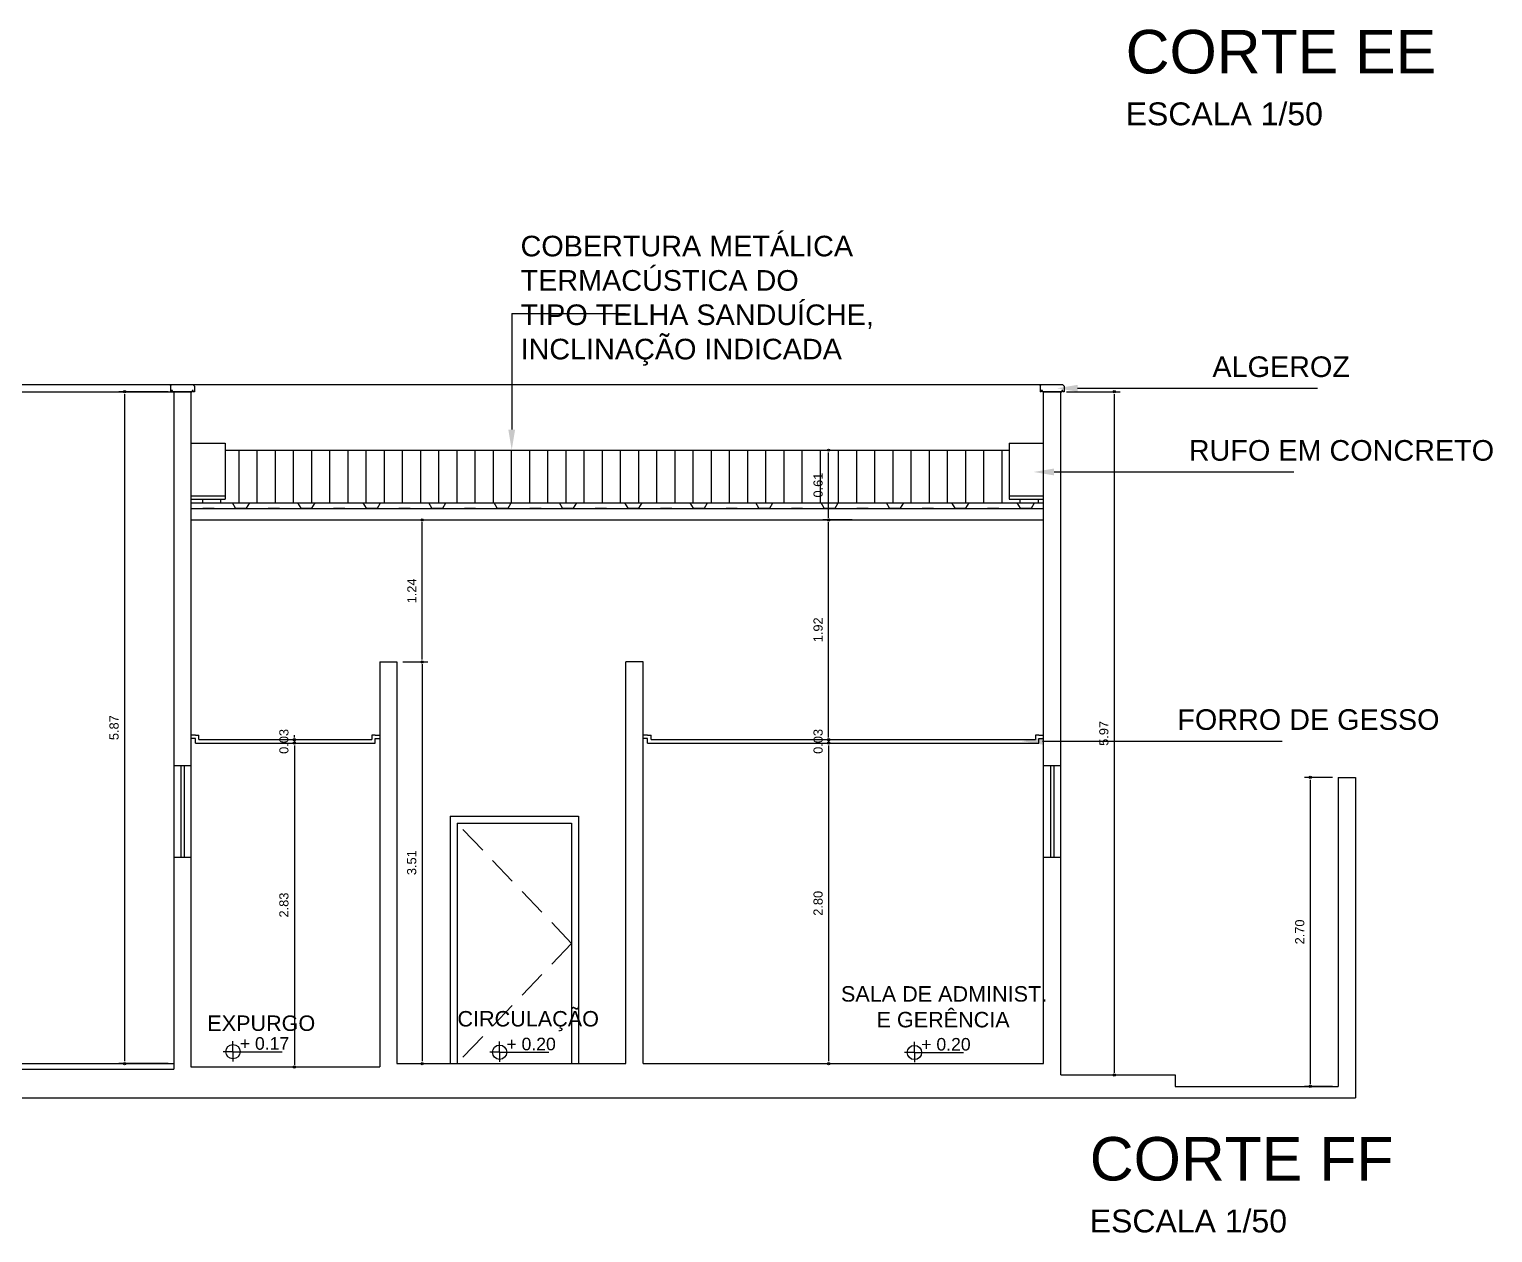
# Model space of a CAD drawing. Header units: millimetres. Extents: x 2125 to 3408, y 1171 to 1686.
# Drawn here: x 2621.39 to 2634.17, y 1488.5 to 1499.02 of the extents above; entities that cross this region are included whole.
import ezdxf

# ---------------------------------------------------------------- set-up
doc = ezdxf.new("R2010")
doc.units = ezdxf.units.MM
doc.linetypes.add('HIDDEN', pattern=[0.375, 0.25, -0.125])
for name, color, linetype in [('cobertura', 1, 'Continuous'), ('cotas', 7, 'Continuous'), ('ESQUADRIA', 3, 'Continuous'), ('Esquadrias_Portas', 2, 'Continuous'), ('JANELA2', 1, 'Continuous'), ('LAYOUT', 7, 'Continuous'), ('PAREDE', 4, 'Continuous'), ('TEXTO01', 7, 'Continuous'), ('TEXTO02', 3, 'Continuous'), ('TEXTO03', 2, 'Continuous')]:
    doc.layers.add(name, color=color, linetype=linetype)
doc.styles.add('ROMANS', font='arial.ttf')
doc.styles.get("Standard").update_dxf_attribs({"font": 'arial.ttf'})
doc.styles.add('TEXTO1', font='swissko.ttf', dxfattribs={"width": 0.6, "height": 0.1})
doc.dimstyles.new('ESCALA 50', dxfattribs={"dimtxt": 0.08, "dimasz": 0.02, "dimexe": 0.05, "dimexo": 0.05, "dimgap": 0.05, "dimtad": 1, "dimlfac": -10, "dimzin": 1, "dimdsep": 46, "dimtxsty": 'ROMANS', "dimblk1": 'PPC', "dimblk2": 'PPC', "dimsah": 1, "dimcen": 0.02, "dimclrd": 7, "dimclre": 7, "dimclrt": 3, "dimadec": 0, "dimazin": 0, "dimtfac": 1, "dimtix": 1, "dimtmove": 1, "dimatfit": 3, "dimldrblk": 'PPC', "dimfxl": 0, "dimtolj": 1, "dimtzin": 12, "dimarcsym": 0})

# ---------------------------------------------------------------- blocks, each defined once
blk = doc.blocks.new('PPC')
at = {"color": 2}
blk.add_circle((0, 0), 0.5, dxfattribs=at)
blk = doc.blocks.new('*D505')
at = {"layer": 'DEFPOINTS', "color": 0, "linetype": 'Continuous', "transparency": 16777216}
for p in [(2630.399, 1495.851), (2630.399, 1489.881), (2630.867, 1489.881)]:
    blk.add_point(p, dxfattribs=at)
at = {"layer": 'PAREDE', "color": 7, "linetype": 'Continuous', "lineweight": -2, "transparency": 16777216}
for p, q in [((2630.449, 1495.851), (2630.917, 1495.851)), ((2630.867, 1495.831), (2630.867, 1489.901)), ((2630.449, 1489.881), (2630.917, 1489.881))]:
    blk.add_line(p, q, dxfattribs=at)
at = {"layer": 'PAREDE', "color": 7, "linetype": 'Continuous', "lineweight": -2, "transparency": 16777216, "xscale": 0.02, "yscale": 0.02, "zscale": 0.02}
for p, rotation in [((2630.867, 1495.851), 90), ((2630.867, 1489.881), 270)]:
    blk.add_blockref('PPC', p, dxfattribs=dict(at, rotation=rotation))
at = {"layer": 'PAREDE', "color": 3, "linetype": 'Continuous', "transparency": 16777216, "insert": (2630.776, 1492.866), "char_height": 0.08, "attachment_point": 5, "rotation": 90, "style": 'ROMANS'}
blk.add_mtext('\\A1;5.97', dxfattribs=at)
blk = doc.blocks.new('*D506')
at = {"color": 7, "lineweight": -2, "transparency": 16777216}
for p, q in [((2632.774, 1492.481), (2632.529, 1492.481)), ((2632.579, 1492.461), (2632.579, 1489.801)), ((2632.774, 1489.781), (2632.529, 1489.781))]:
    blk.add_line(p, q, dxfattribs=at)
at = {"layer": 'DEFPOINTS', "color": 0, "transparency": 16777216}
for p in [(2632.824, 1492.481), (2632.579, 1489.781), (2632.824, 1489.781)]:
    blk.add_point(p, dxfattribs=at)
at = {"color": 7, "lineweight": -2, "transparency": 16777216, "xscale": 0.02, "yscale": 0.02, "zscale": 0.02}
for p, rotation in [((2632.579, 1492.481), 90), ((2632.579, 1489.781), 270)]:
    blk.add_blockref('PPC', p, dxfattribs=dict(at, rotation=rotation))
at = {"color": 3, "transparency": 16777216, "insert": (2632.488, 1491.131), "char_height": 0.08, "attachment_point": 5, "rotation": 90, "style": 'ROMANS'}
blk.add_mtext('\\A1;2.70', dxfattribs=at)
blk = doc.blocks.new('*D507')
at = {"color": 7, "lineweight": -2, "transparency": 16777216}
for p, q in [((2628.54, 1492.811), (2628.32, 1492.811)), ((2628.37, 1492.831), (2628.37, 1492.851)), ((2628.37, 1492.811), (2628.37, 1492.781)), ((2628.37, 1492.761), (2628.37, 1492.741))]:
    blk.add_line(p, q, dxfattribs=at)
at = {"layer": 'DEFPOINTS', "color": 0, "transparency": 16777216}
for p in [(2628.59, 1492.811), (2628.37, 1492.781), (2628.37, 1492.781)]:
    blk.add_point(p, dxfattribs=at)
at = {"color": 7, "lineweight": -2, "transparency": 16777216, "xscale": 0.02, "yscale": 0.02, "zscale": 0.02}
for p, rotation in [((2628.37, 1492.811), 270), ((2628.37, 1492.781), 90)]:
    blk.add_blockref('PPC', p, dxfattribs=dict(at, rotation=rotation))
at = {"color": 3, "transparency": 16777216, "insert": (2628.279, 1492.796), "char_height": 0.08, "attachment_point": 5, "rotation": 90, "style": 'ROMANS'}
blk.add_mtext('\\A1;0.03', dxfattribs=at)
blk = doc.blocks.new('*D508')
at = {"color": 7, "lineweight": -2, "transparency": 16777216}
blk.add_line((2628.37, 1492.761), (2628.37, 1490.001), dxfattribs=at)
at = {"layer": 'DEFPOINTS', "color": 0, "transparency": 16777216}
for p in [(2628.37, 1492.781), (2628.37, 1489.981), (2628.37, 1489.981)]:
    blk.add_point(p, dxfattribs=at)
at = {"color": 7, "lineweight": -2, "transparency": 16777216, "xscale": 0.02, "yscale": 0.02, "zscale": 0.02}
for p, rotation in [((2628.37, 1492.781), 90), ((2628.37, 1489.981), 270)]:
    blk.add_blockref('PPC', p, dxfattribs=dict(at, rotation=rotation))
at = {"color": 3, "transparency": 16777216, "insert": (2628.279, 1491.381), "char_height": 0.08, "attachment_point": 5, "rotation": 90, "style": 'ROMANS'}
blk.add_mtext('\\A1;2.80', dxfattribs=at)
blk = doc.blocks.new('*D509')
at = {"color": 7, "lineweight": -2, "transparency": 16777216}
for p, q in [((2624.649, 1493.491), (2624.869, 1493.491)), ((2624.819, 1493.471), (2624.819, 1490.001)), ((2624.649, 1489.981), (2624.869, 1489.981))]:
    blk.add_line(p, q, dxfattribs=at)
at = {"layer": 'DEFPOINTS', "color": 0, "transparency": 16777216}
for p in [(2624.599, 1493.491), (2624.599, 1489.981), (2624.819, 1489.981)]:
    blk.add_point(p, dxfattribs=at)
at = {"color": 7, "lineweight": -2, "transparency": 16777216, "xscale": 0.02, "yscale": 0.02, "zscale": 0.02}
for p, rotation in [((2624.819, 1493.491), 90), ((2624.819, 1489.981), 270)]:
    blk.add_blockref('PPC', p, dxfattribs=dict(at, rotation=rotation))
at = {"color": 3, "transparency": 16777216, "insert": (2624.728, 1491.736), "char_height": 0.08, "attachment_point": 5, "rotation": 90, "style": 'ROMANS'}
blk.add_mtext('\\A1;3.51', dxfattribs=at)
blk = doc.blocks.new('*D510')
at = {"color": 7, "lineweight": -2, "transparency": 16777216}
for p, q in [((2623.702, 1492.831), (2623.702, 1492.851)), ((2623.702, 1492.811), (2623.702, 1492.781)), ((2623.702, 1492.761), (2623.702, 1492.741))]:
    blk.add_line(p, q, dxfattribs=at)
at = {"layer": 'DEFPOINTS', "color": 0, "transparency": 16777216}
for p in [(2623.702, 1492.811), (2623.702, 1492.781), (2623.702, 1492.781)]:
    blk.add_point(p, dxfattribs=at)
at = {"color": 7, "lineweight": -2, "transparency": 16777216, "xscale": 0.02, "yscale": 0.02, "zscale": 0.02}
for p, rotation in [((2623.702, 1492.811), 270), ((2623.702, 1492.781), 90)]:
    blk.add_blockref('PPC', p, dxfattribs=dict(at, rotation=rotation))
at = {"color": 3, "transparency": 16777216, "insert": (2623.611, 1492.796), "char_height": 0.08, "attachment_point": 5, "rotation": 90, "style": 'ROMANS'}
blk.add_mtext('\\A1;0.03', dxfattribs=at)
blk = doc.blocks.new('*D511')
at = {"color": 7, "lineweight": -2, "transparency": 16777216}
blk.add_line((2623.702, 1492.761), (2623.702, 1489.971), dxfattribs=at)
at = {"layer": 'DEFPOINTS', "color": 0, "transparency": 16777216}
for p in [(2623.702, 1492.781), (2623.702, 1489.951), (2623.702, 1489.951)]:
    blk.add_point(p, dxfattribs=at)
at = {"color": 7, "lineweight": -2, "transparency": 16777216, "xscale": 0.02, "yscale": 0.02, "zscale": 0.02}
for p, rotation in [((2623.702, 1492.781), 90), ((2623.702, 1489.951), 270)]:
    blk.add_blockref('PPC', p, dxfattribs=dict(at, rotation=rotation))
at = {"color": 3, "transparency": 16777216, "insert": (2623.611, 1491.366), "char_height": 0.08, "attachment_point": 5, "rotation": 90, "style": 'ROMANS'}
blk.add_mtext('\\A1;2.83', dxfattribs=at)
blk = doc.blocks.new('*D512')
at = {"color": 7, "lineweight": -2, "transparency": 16777216}
for p, q in [((2622.599, 1495.851), (2622.168, 1495.851)), ((2622.218, 1495.831), (2622.218, 1490.001)), ((2622.599, 1489.981), (2622.168, 1489.981))]:
    blk.add_line(p, q, dxfattribs=at)
at = {"layer": 'DEFPOINTS', "color": 0, "transparency": 16777216}
for p in [(2622.649, 1495.851), (2622.218, 1489.981), (2622.649, 1489.981)]:
    blk.add_point(p, dxfattribs=at)
at = {"color": 7, "lineweight": -2, "transparency": 16777216, "xscale": 0.02, "yscale": 0.02, "zscale": 0.02}
for p, rotation in [((2622.218, 1495.851), 90), ((2622.218, 1489.981), 270)]:
    blk.add_blockref('PPC', p, dxfattribs=dict(at, rotation=rotation))
at = {"color": 3, "transparency": 16777216, "insert": (2622.127, 1492.916), "char_height": 0.08, "attachment_point": 5, "rotation": 90, "style": 'ROMANS'}
blk.add_mtext('\\A1;5.87', dxfattribs=at)
blk = doc.blocks.new('*D518')
at = {"color": 7, "lineweight": -2, "transparency": 16777216}
for p, q in [((2624.65, 1494.731), (2624.869, 1494.731)), ((2624.819, 1493.511), (2624.819, 1494.711)), ((2624.649, 1493.491), (2624.869, 1493.491))]:
    blk.add_line(p, q, dxfattribs=at)
at = {"layer": 'DEFPOINTS', "color": 0, "transparency": 16777216}
for p in [(2624.6, 1494.731), (2624.819, 1494.731), (2624.599, 1493.491)]:
    blk.add_point(p, dxfattribs=at)
at = {"color": 7, "lineweight": -2, "transparency": 16777216, "xscale": 0.02, "yscale": 0.02, "zscale": 0.02}
for p, rotation in [((2624.819, 1494.731), 90), ((2624.819, 1493.491), 270)]:
    blk.add_blockref('PPC', p, dxfattribs=dict(at, rotation=rotation))
at = {"color": 3, "transparency": 16777216, "insert": (2624.729, 1494.111), "char_height": 0.08, "attachment_point": 5, "rotation": 90, "style": 'ROMANS'}
blk.add_mtext('\\A1;1.24', dxfattribs=at)
blk = doc.blocks.new('*D519')
at = {"color": 7, "lineweight": -2, "transparency": 16777216}
for p, q in [((2628.577, 1494.731), (2628.32, 1494.731)), ((2628.37, 1492.831), (2628.37, 1494.711)), ((2628.577, 1492.811), (2628.32, 1492.811))]:
    blk.add_line(p, q, dxfattribs=at)
at = {"layer": 'DEFPOINTS', "color": 0, "transparency": 16777216}
for p in [(2628.37, 1494.731), (2628.627, 1494.731), (2628.627, 1492.811)]:
    blk.add_point(p, dxfattribs=at)
at = {"color": 7, "lineweight": -2, "transparency": 16777216, "xscale": 0.02, "yscale": 0.02, "zscale": 0.02}
for p, rotation in [((2628.37, 1494.731), 90), ((2628.37, 1492.811), 270)]:
    blk.add_blockref('PPC', p, dxfattribs=dict(at, rotation=rotation))
at = {"color": 3, "transparency": 16777216, "insert": (2628.279, 1493.771), "char_height": 0.08, "attachment_point": 5, "rotation": 90, "style": 'ROMANS'}
blk.add_mtext('\\A1;1.92', dxfattribs=at)
blk = doc.blocks.new('new block4')
at = {"layer": 'TEXTO01'}
h = blk.add_hatch(dxfattribs=at)
h.set_pattern_fill('ANGLE', color=256)
h.set_pattern_definition([(0, (-2260.456, -913.906), (0, 6.985), [5.08, -1.905]), (90, (-2260.456, -913.906), (-6.985, 4e-16), [5.08, -1.905])])
h.paths.add_polyline_path([(0, 0), (0, -0.062, 0.414214), (0.062, 0)])
h.paths.add_polyline_path([(0, 0), (0, 0.062, 0.414214), (-0.062, 0)])
for q in [(-0.086, 0), (0, 0.093), (0.429, 0), (0, -0.085)]:
    blk.add_line((0, 0), q, dxfattribs=at)
blk.add_circle((0, 0), 0.0624, dxfattribs=at)
blk = doc.blocks.new('*D662')
at = {"color": 7, "lineweight": -2, "transparency": 16777216}
blk.add_line((2628.37, 1494.751), (2628.37, 1495.321), dxfattribs=at)
at = {"layer": 'DEFPOINTS', "color": 0, "transparency": 16777216}
for p in [(2628.37, 1495.341), (2628.37, 1495.341), (2628.37, 1494.731)]:
    blk.add_point(p, dxfattribs=at)
at = {"color": 7, "lineweight": -2, "transparency": 16777216, "xscale": 0.02, "yscale": 0.02, "zscale": 0.02}
for p, rotation in [((2628.37, 1495.341), 90), ((2628.37, 1494.731), 270)]:
    blk.add_blockref('PPC', p, dxfattribs=dict(at, rotation=rotation))
at = {"color": 3, "transparency": 16777216, "insert": (2628.279, 1495.036), "char_height": 0.08, "attachment_point": 5, "rotation": 90, "style": 'ROMANS'}
blk.add_mtext('\\A1;0.61', dxfattribs=at)

msp = doc.modelspace()

# ---------------------------------------------------------------- hatches: boundary and pattern name
at = {"layer": 'cobertura'}
h = msp.add_hatch(dxfattribs=at)
h.set_pattern_fill('ANSI31', color=256, scale=0.05, angle=45)
h.set_pattern_definition([(90, (-140.14238, 125.84212), (-0.15875, 3e-17), [])])
h.paths.add_polyline_path([(2629.9486, 1495.3414), (2623.0986, 1495.3414), (2623.0986, 1494.9114), (2622.7986, 1494.9114), (2622.7986, 1494.8814), (2630.2486, 1494.8814), (2630.2486, 1494.9114), (2629.9486, 1494.9114)])
at = {"layer": 'ESQUADRIA'}
h = msp.add_hatch(dxfattribs=at)
h.set_pattern_fill('HEX', color=256, scale=0.03)
h.set_pattern_definition([(0, (-1071.55856, -248.65209), (0, 0.1649778395), [0.09525, -0.1905]), (120, (-1071.55856, -248.65209), (-0.142875, -0.08248892), [0.09525, -0.1905]), (60, (-1071.46331, -248.65209), (-0.142875, 0.08248892), [0.09525, -0.1905])])
h.paths.add_polyline_path([(2630.2486, 1494.8814), (2622.7986, 1494.8814), (2622.7986, 1494.8314), (2630.2486, 1494.8314)])

# ---------------------------------------------------------------- linework, layer by layer
for p, q in [((2625.6014, 1496.5365), (2626.5958, 1496.5365)), ((2625.6014, 1496.5365), (2625.6014, 1495.7014)), ((2630.5468, 1495.8817), (2632.6415, 1495.8817)), ((2625.6014, 1495.7014), (2625.6014, 1495.5214)), ((2630.3405, 1495.1505), (2632.4351, 1495.1505)), ((2622.8386, 1492.8514), (2622.7986, 1492.8514)), ((2622.8386, 1492.8214), (2622.7986, 1492.8214)), ((2622.8386, 1492.8514), (2622.8686, 1492.8514)), ((2622.8386, 1492.7814), (2622.8386, 1492.8214)), ((2622.8686, 1492.8114), (2622.8686, 1492.8514)), ((2622.8686, 1492.8114), (2624.3786, 1492.8114)), ((2624.4086, 1492.8514), (2624.3786, 1492.8514)), ((2624.3786, 1492.8514), (2624.3786, 1492.8114)), ((2624.4086, 1492.8514), (2624.4486, 1492.8514)), ((2624.4086, 1492.7814), (2624.4086, 1492.8214)), ((2624.4086, 1492.8214), (2624.4486, 1492.8214)), ((2626.7886, 1492.8514), (2626.7486, 1492.8514)), ((2626.7886, 1492.8214), (2626.7486, 1492.8214)), ((2626.7886, 1492.8514), (2626.8186, 1492.8514)), ((2626.7886, 1492.7814), (2626.7886, 1492.8214)), ((2626.8186, 1492.8114), (2626.8186, 1492.8514)), ((2626.8186, 1492.8114), (2630.1786, 1492.8114)), ((2630.2086, 1492.8514), (2630.1786, 1492.8514)), ((2630.1786, 1492.8514), (2630.1786, 1492.8114)), ((2630.2086, 1492.8514), (2630.2486, 1492.8514)), ((2630.2086, 1492.7814), (2630.2086, 1492.8214)), ((2630.2086, 1492.8214), (2630.2486, 1492.8214)), ((2630.2399, 1492.7983), (2632.3346, 1492.7983)), ((2622.8386, 1492.7814), (2624.4086, 1492.7814)), ((2626.7886, 1492.7814), (2630.2086, 1492.7814)), ((2631.3986, 1489.8814), (2631.3986, 1489.7814))]:
    msp.add_line(p, q)
at = {"color": 1, "linetype": 'HIDDEN'}
for q in [(2625.1236, 1492.0814), (2625.1236, 1489.9814)]:
    msp.add_line((2626.1236, 1491.0314), q, dxfattribs=at)
at = {"layer": 'cobertura'}
for p, q in [((2623.0986, 1495.3414), (2629.9486, 1495.3414)), ((2622.7986, 1494.7314), (2630.2486, 1494.7314))]:
    msp.add_line(p, q, dxfattribs=at)
at = {"layer": 'ESQUADRIA'}
for p, q in [((2615.1486, 1495.8514), (2622.6486, 1495.8514)), ((2622.6486, 1495.8514), (2622.7986, 1495.8514)), ((2630.2486, 1495.8514), (2630.3986, 1495.8514)), ((2622.7986, 1495.4014), (2623.0986, 1495.4014)), ((2623.0986, 1495.4014), (2623.0986, 1494.9114)), ((2629.9486, 1495.4014), (2629.9486, 1494.9114)), ((2629.9486, 1495.4014), (2630.2486, 1495.4014)), ((2622.7986, 1494.9414), (2623.0986, 1494.9414)), ((2622.7986, 1494.9114), (2623.0986, 1494.9114)), ((2622.7986, 1494.8814), (2630.2486, 1494.8814)), ((2622.7986, 1494.8314), (2630.2486, 1494.8314)), ((2629.9486, 1494.9414), (2630.2486, 1494.9414)), ((2629.9486, 1494.9114), (2630.2486, 1494.9114)), ((2622.7086, 1492.5814), (2622.7086, 1491.7814)), ((2622.7386, 1492.5814), (2622.7386, 1491.7814)), ((2630.3086, 1492.5814), (2630.3086, 1491.7814)), ((2630.3386, 1492.5814), (2630.3386, 1491.7814))]:
    msp.add_line(p, q, dxfattribs=at)
at = {"layer": 'Esquadrias_Portas'}
for p, q in [((2625.0636, 1492.1414), (2626.1836, 1492.1414)), ((2625.0636, 1492.1414), (2625.0636, 1489.9814)), ((2625.1236, 1492.0814), (2626.1236, 1492.0814)), ((2625.1236, 1492.0814), (2625.1236, 1489.9814)), ((2626.1236, 1492.0814), (2626.1236, 1489.9814)), ((2626.1836, 1492.1414), (2626.1836, 1489.9814))]:
    msp.add_line(p, q, dxfattribs=at)
at = {"layer": 'JANELA2', "linetype": 'Continuous'}
for p, q in [((2622.7986, 1492.5814), (2622.6486, 1492.5814)), ((2630.3986, 1492.5814), (2630.2486, 1492.5814)), ((2622.7986, 1491.7814), (2622.6486, 1491.7814)), ((2630.3986, 1491.7814), (2630.2486, 1491.7814))]:
    msp.add_line(p, q, dxfattribs=at)
at = {"layer": 'LAYOUT'}
for points in [[(2630.5468, 1495.8517), (2630.3668, 1495.8817), (2630.5468, 1495.9117)], [(2625.6314, 1495.5214), (2625.6014, 1495.3414), (2625.5714, 1495.5214)], [(2630.3405, 1495.1205), (2630.1605, 1495.1505), (2630.3405, 1495.1805)], [(2630.2399, 1492.7683), (2630.0599, 1492.7983), (2630.2399, 1492.8283)]]:
    msp.add_solid(points, dxfattribs=at)
at = {"layer": 'PAREDE', "linetype": 'Continuous'}
for p, q in [((2622.6286, 1495.9114), (2615.1486, 1495.9114)), ((2630.2286, 1495.9114), (2622.8186, 1495.9114)), ((2630.2486, 1489.9814), (2630.2486, 1495.8514)), ((2630.2486, 1495.8514), (2630.3986, 1495.8514)), ((2630.3986, 1489.8814), (2630.3986, 1495.8514)), ((2624.4486, 1493.4914), (2624.5986, 1493.4914)), ((2626.5986, 1489.9814), (2626.5986, 1493.4914)), ((2626.7486, 1493.4914), (2626.5986, 1493.4914)), ((2626.7486, 1489.9814), (2626.7486, 1493.4914)), ((2632.8236, 1492.4814), (2632.9736, 1492.4814)), ((2632.8236, 1492.4814), (2632.8236, 1489.7814)), ((2632.9736, 1492.4814), (2632.9736, 1489.6814)), ((2615.1486, 1489.9814), (2622.6486, 1489.9814)), ((2624.5986, 1489.9814), (2626.5986, 1489.9814)), ((2626.7486, 1489.9814), (2630.2486, 1489.9814)), ((2615.1486, 1489.9314), (2622.6486, 1489.9314)), ((2622.7986, 1489.9514), (2624.4486, 1489.9514)), ((2630.3986, 1489.8814), (2631.3986, 1489.8814)), ((2631.3986, 1489.7814), (2632.8236, 1489.7814)), ((2608.9936, 1489.6814), (2632.9736, 1489.6814))]:
    msp.add_line(p, q, dxfattribs=at)
at = {"layer": 'PAREDE'}
for p, q in [((2622.6186, 1495.9014), (2622.6286, 1495.9114)), ((2622.6186, 1495.9014), (2622.6186, 1495.8514)), ((2622.8186, 1495.9114), (2622.6286, 1495.9114)), ((2622.6386, 1495.8614), (2622.6286, 1495.8614)), ((2622.6286, 1495.8614), (2622.6286, 1495.8514)), ((2622.6386, 1495.8514), (2622.6386, 1495.8614)), ((2622.8186, 1495.8614), (2622.8086, 1495.8614)), ((2622.8086, 1495.8614), (2622.8086, 1495.8514)), ((2622.8286, 1495.9014), (2622.8186, 1495.9114)), ((2622.8186, 1495.8514), (2622.8186, 1495.8614)), ((2622.8286, 1495.9014), (2622.8286, 1495.8514)), ((2630.2186, 1495.9014), (2630.2286, 1495.9114)), ((2630.2186, 1495.9014), (2630.2186, 1495.8514)), ((2630.4186, 1495.9114), (2630.2286, 1495.9114)), ((2630.2386, 1495.8614), (2630.2286, 1495.8614)), ((2630.2286, 1495.8614), (2630.2286, 1495.8514)), ((2630.2386, 1495.8514), (2630.2386, 1495.8614)), ((2630.4186, 1495.8614), (2630.4086, 1495.8614)), ((2630.4086, 1495.8614), (2630.4086, 1495.8514)), ((2630.4286, 1495.9014), (2630.4186, 1495.9114)), ((2630.4186, 1495.8514), (2630.4186, 1495.8614)), ((2630.4286, 1495.9014), (2630.4286, 1495.8514)), ((2622.6286, 1495.8514), (2622.6186, 1495.8514)), ((2622.8086, 1495.8514), (2622.6386, 1495.8514)), ((2622.6486, 1495.8514), (2622.6486, 1489.9314)), ((2622.6486, 1495.8514), (2622.7986, 1495.8514)), ((2622.6486, 1495.8514), (2622.8086, 1495.8514)), ((2622.7986, 1495.8514), (2622.7986, 1489.9514)), ((2622.8286, 1495.8514), (2622.8186, 1495.8514)), ((2630.2286, 1495.8514), (2630.2186, 1495.8514)), ((2630.4086, 1495.8514), (2630.2386, 1495.8514)), ((2630.2486, 1495.8514), (2630.4086, 1495.8514)), ((2630.4286, 1495.8514), (2630.4186, 1495.8514)), ((2624.4486, 1493.4914), (2624.4486, 1489.9514)), ((2624.5986, 1493.4914), (2624.5986, 1489.9814))]:
    msp.add_line(p, q, dxfattribs=at)

# ---------------------------------------------------------------- block references
at = {"layer": 'TEXTO01'}
for p in [(2623.1658, 1490.0845), (2625.4954, 1490.0798), (2629.1205, 1490.0773)]:
    msp.add_blockref('new block4', p, dxfattribs=at)

# ---------------------------------------------------------------- texts
at = {"layer": 'cotas', "ltscale": 0.0001, "char_height": 0.11, "width": 0.503613, "attachment_point": 1, "style": 'TEXTO1'}
for s, insert in [('{\\fSansSerif|b0|i0|c2|p2;\\W1;+ 0.17}', (2623.2255, 1490.2116)), ('{\\fSansSerif|b0|i0|c2|p2;\\W1;+ 0.20}', (2625.555, 1490.2069)), ('{\\fSansSerif|b0|i0|c2|p2;\\W1;+ 0.20}', (2629.1802, 1490.2043))]:
    msp.add_mtext(s, dxfattribs=dict(at, insert=insert))
at = {"layer": 'TEXTO01', "ltscale": 0.0001, "char_height": 0.12, "width": 5.445164, "attachment_point": 1, "style": 'TEXTO1'}
for s, insert in [('{\\fSansSerif|b0|i0|c2|p2;\\H3.1667x;\\W1;\\C2;CORTE EE\\P\\H0.52631x;\\C3;ESCALA 1/50}', (2630.9664, 1499.0133)), ('{\\fSansSerif|b0|i0|c2|p2;\\H3.1667x;\\W1;\\C2;CORTE FF\\P\\H0.52631x;\\C3;ESCALA 1/50}', (2630.6525, 1489.3389))]:
    msp.add_mtext(s, dxfattribs=dict(at, insert=insert))
at = {"layer": 'TEXTO02', "ltscale": 0.0001, "char_height": 0.18, "attachment_point": 1}
for s, insert in [('COBERTURA METÁLICA\\PTERMACÚSTICA DO\\PTIPO TELHA SANDUÍCHE, \\PINCLINAÇÃO INDICADA', (2625.6787, 1497.2145)), ('ALGEROZ', (2631.7244, 1496.1603)), ('RUFO EM CONCRETO', (2631.5181, 1495.4291)), ('FORRO DE GESSO', (2631.4175, 1493.0768))]:
    msp.add_mtext(s, dxfattribs=dict(at, insert=insert))
at = {"layer": 'TEXTO03', "ltscale": 0.0001, "char_height": 0.09, "attachment_point": 1, "style": 'TEXTO1'}
for s, insert, width in [('\\pi0.4748;{\\fSansSerif|b0|i0|c2|p2;\\H1.5x;\\W1;\\C2;SALA DE ADMINIST.\\P\\pi0.78585;E GERÊNCIA}', (2628.0036, 1490.6572), 2.694601), ('\\pi0.09844;{\\fSansSerif|b0|i0|c2|p2;\\H1.5x;\\W1;\\C2;EXPURGO}', (2622.8429, 1490.401), 1.099669), ('\\pi0.098442;{\\fSansSerif|b0|i0|c2|p2;\\H1.5x;\\W1;\\C2;CIRCULAÇÃO}', (2625.0289, 1490.4399), 1.099669)]:
    msp.add_mtext(s, dxfattribs=dict(at, insert=insert, width=width))

# ---------------------------------------------------------------- dimensions: what is measured, and where the dimension line sits
for base, p1, p2, picture, middle in [((2622.2182, 1489.9814), (2622.6486, 1495.8514), (2622.6486, 1489.9814), '*D512', (2622.1274, 1492.9164)), ((2628.3699, 1495.3414), (2628.3699, 1494.7314), (2628.3699, 1495.3414), '*D662', (2628.2791, 1495.0364)), ((2624.8192, 1494.7314), (2624.5986, 1493.4914), (2624.5997, 1494.7314), '*D518', (2624.729, 1494.1114)), ((2628.3699, 1494.7314), (2628.6265, 1492.8114), (2628.6265, 1494.7314), '*D519', (2628.2791, 1493.7714)), ((2624.8192, 1489.9814), (2624.5986, 1493.4914), (2624.5986, 1489.9814), '*D509', (2624.7283, 1491.7364)), ((2623.702, 1492.7814), (2623.702, 1492.8114), (2623.702, 1492.7814), '*D510', (2623.6112, 1492.7964)), ((2623.702, 1489.9514), (2623.702, 1492.7814), (2623.702, 1489.9514), '*D511', (2623.6112, 1491.3664)), ((2628.37, 1492.7806), (2628.59, 1492.8114), (2628.37, 1492.7806), '*D507', (2628.2791, 1492.796)), ((2628.37, 1489.9806), (2628.37, 1492.7806), (2628.37, 1489.9806), '*D508', (2628.2792, 1491.3806)), ((2632.5786, 1489.7814), (2632.8236, 1492.4814), (2632.8236, 1489.7814), '*D506', (2632.4878, 1491.1314))]:
    dim = msp.add_linear_dim(base=base, p1=p1, p2=p2, angle=90, dimstyle='ESCALA 50')
    dim.commit()
    dim.dimension.update_dxf_attribs({"geometry": picture, "text_midpoint": middle})
at = {"layer": 'PAREDE', "linetype": 'Continuous'}
dim = msp.add_linear_dim(base=(2630.8668, 1489.8814), p1=(2630.3986, 1495.8514), p2=(2630.3986, 1489.8814), angle=90, dimstyle='ESCALA 50', dxfattribs=at)
dim.commit()
dim.dimension.update_dxf_attribs({"geometry": '*D505', "text_midpoint": (2630.7759, 1492.8664)})

doc.saveas('drawing.dxf')
